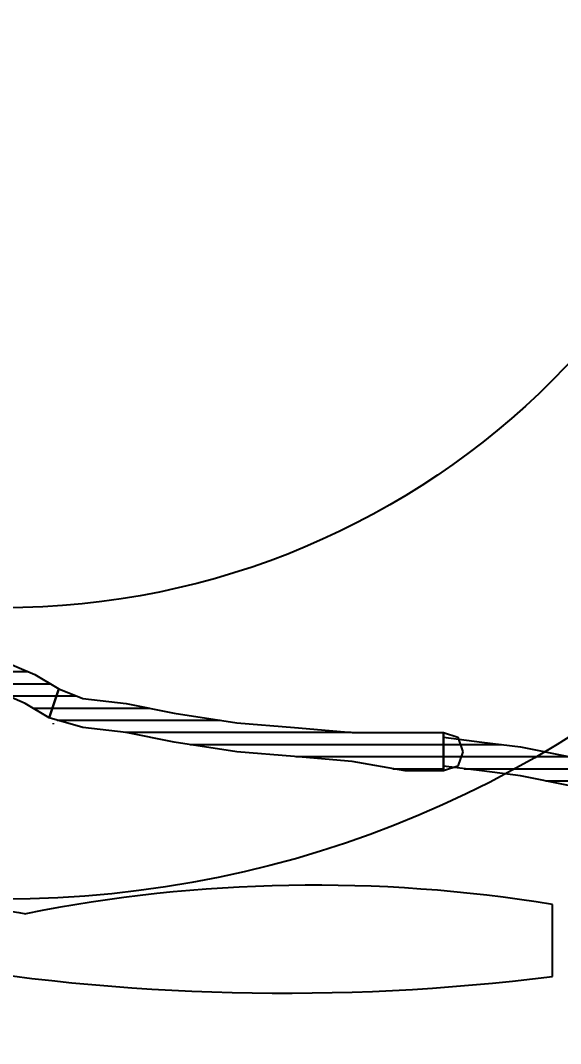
# Model space of a CAD drawing. Header units: millimetres. Extents: x 322668 to 332469, y 13187 to 20117.
# Drawn here: x 327588.42 to 327593.98, y 15735.83 to 15746.36 of the extents above; entities that cross this region are included whole.
import ezdxf

# ---------------------------------------------------------------- set-up
doc = ezdxf.new("R2010")
doc.units = ezdxf.units.MM
doc.header["$LTSCALE"] = 50
doc.header["$MEASUREMENT"] = 0
doc.header["$PDMODE"] = 3
doc.header["$PDSIZE"] = -0.5
doc.layers.get('0').update_dxf_attribs({"linetype": 'CONTINUOUS'})
doc.layers.get('DEFPOINTS').update_dxf_attribs({"linetype": 'CONTINUOUS'})
doc.layers.add('MIM_OLCU-DIS', color=1, linetype='CONTINUOUS')
doc.styles.add('OLCU', font='TSIMPLEX.SHX', dxfattribs={"width": 0.7})
doc.dimstyles.new('200-OLCU-DIŞ', dxfattribs={"dimtxt": 30, "dimasz": 10, "dimexe": 0, "dimexo": 0, "dimgap": 10, "dimtad": 1, "dimdec": 1, "dimdsep": 46, "dimtxsty": 'OLCU', "dimblk1": 'DOT', "dimblk2": 'DOT', "dimsah": 1, "dimcen": 0, "dimclrd": 7, "dimclre": 7, "dimclrt": 4, "dimadec": 0, "dimazin": 0, "dimtfac": 1, "dimtdec": 1, "dimtix": 1, "dimtmove": 2, "dimatfit": 3, "dimldrblk": 'DOT', "dimfxl": 0, "dimtolj": 1, "dimarcsym": 0})
pattern_1 = [(360, (-5108.51305, -673.59423), (1e-16, 0.125), [25])]

# ---------------------------------------------------------------- blocks, each defined once
blk = doc.blocks.new('_DOT')
at = {"color": 0, "linetype": 'ByBlock'}
blk.add_line((-0.5, 0), (-1, 0), dxfattribs=at)
at = {"color": 0, "linetype": 'ByBlock', "const_width": 0.5}
blk.add_lwpolyline([(-0.25, 0, 1), (0.25, 0, 1)], format="xyb", close=True, dxfattribs=at)
blk = doc.blocks.new('*D159')
at = {"layer": 'DEFPOINTS', "color": 0}
for p in [(329577.746, 18407.964, -57.501), (327588.544, 14892.995), (330092.587, 14892.995)]:
    blk.add_point(p, dxfattribs=at)
at = {"layer": 'MIM_OLCU-DIS', "color": 7, "lineweight": -2}
for p, q in [((330052.834, 18407.964), (330092.587, 18407.964)), ((330092.587, 18397.964), (330092.587, 14902.995)), ((330052.587, 14892.995), (330092.587, 14892.995))]:
    blk.add_line(p, q, dxfattribs=at)
at = {"layer": 'MIM_OLCU-DIS', "color": 7, "lineweight": -2, "xscale": 10, "yscale": 10, "zscale": 10}
for p, rotation in [((330092.587, 18407.964), 90), ((330092.587, 14892.995), 270)]:
    blk.add_blockref('_DOT', p, dxfattribs=dict(at, rotation=rotation))
at = {"layer": 'MIM_OLCU-DIS', "color": 4, "insert": (330067.587, 16650.479), "char_height": 30, "attachment_point": 5, "rotation": 90, "style": 'OLCU'}
blk.add_mtext('\\A1;3515', dxfattribs=at)
blk = doc.blocks.new('by')
at = {"ltscale": 30}
h = blk.add_hatch(dxfattribs=at)
h.set_pattern_fill('DC_LINES', color=256, scale=0.1, style=0)
h.set_pattern_definition(pattern_1)
edge = h.paths.add_edge_path(flags=0)
edge.add_line((6372.652, 2204.738), (6372.405, 2204.887))
edge.add_line((6372.405, 2204.887), (6372.058, 2205.036))
edge.add_line((6372.058, 2205.036), (6371.613, 2205.285))
edge.add_line((6371.613, 2205.285), (6371.168, 2205.533))
edge.add_line((6371.168, 2205.533), (6370.723, 2205.781))
edge.add_line((6370.723, 2205.781), (6370.278, 2205.98))
edge.add_line((6370.278, 2205.98), (6369.882, 2206.179))
edge.add_line((6369.882, 2206.179), (6369.536, 2206.328))
edge.add_line((6369.536, 2206.328), (6369.634, 2206.626))
edge.add_line((6369.634, 2206.626), (6369.981, 2206.477))
edge.add_line((6369.981, 2206.477), (6370.377, 2206.278))
edge.add_line((6370.377, 2206.278), (6370.822, 2206.079))
edge.add_line((6370.822, 2206.079), (6371.267, 2205.831))
edge.add_line((6371.267, 2205.831), (6371.713, 2205.583))
edge.add_line((6371.713, 2205.583), (6372.158, 2205.334))
edge.add_line((6372.158, 2205.334), (6372.504, 2205.185))
edge.add_line((6372.504, 2205.185), (6372.752, 2205.036))
h = blk.add_hatch(dxfattribs=at)
h.set_pattern_fill('DC_LINES', color=256, scale=0.1, style=0)
h.set_pattern_definition(pattern_1)
edge = h.paths.add_edge_path(flags=0)
edge.add_line((6372.652, 2204.738), (6372.405, 2204.887))
edge.add_line((6372.405, 2204.887), (6372.058, 2205.036))
edge.add_line((6372.058, 2205.036), (6371.613, 2205.285))
edge.add_line((6371.613, 2205.285), (6371.168, 2205.533))
edge.add_line((6371.168, 2205.533), (6370.723, 2205.781))
edge.add_line((6370.723, 2205.781), (6370.278, 2205.98))
edge.add_line((6370.278, 2205.98), (6369.882, 2206.179))
edge.add_line((6369.882, 2206.179), (6369.536, 2206.328))
edge.add_line((6369.536, 2206.328), (6369.634, 2206.626))
edge.add_line((6369.634, 2206.626), (6369.981, 2206.477))
edge.add_line((6369.981, 2206.477), (6370.377, 2206.278))
edge.add_line((6370.377, 2206.278), (6370.822, 2206.079))
edge.add_line((6370.822, 2206.079), (6371.267, 2205.831))
edge.add_line((6371.267, 2205.831), (6371.713, 2205.583))
edge.add_line((6371.713, 2205.583), (6372.158, 2205.334))
edge.add_line((6372.158, 2205.334), (6372.504, 2205.185))
edge.add_line((6372.504, 2205.185), (6372.752, 2205.036))
h = blk.add_hatch(dxfattribs=at)
h.set_pattern_fill('DC_LINES', color=256, scale=0.1, style=0)
h.set_pattern_definition(pattern_1)
edge = h.paths.add_edge_path(flags=0)
edge.add_line((6376.71, 2204.241), (6376.71, 2204.192))
edge.add_line((6376.71, 2204.192), (6376.313, 2204.192))
edge.add_line((6376.313, 2204.192), (6375.769, 2204.291))
edge.add_line((6375.769, 2204.291), (6375.176, 2204.341))
edge.add_line((6375.176, 2204.341), (6374.582, 2204.39))
edge.add_line((6374.582, 2204.39), (6373.939, 2204.49))
edge.add_line((6373.939, 2204.49), (6373.444, 2204.589))
edge.add_line((6373.444, 2204.589), (6372.999, 2204.639))
edge.add_line((6372.999, 2204.639), (6372.652, 2204.738))
edge.add_line((6372.652, 2204.738), (6372.752, 2205.036))
edge.add_line((6372.752, 2205.036), (6372.999, 2204.937))
edge.add_line((6372.999, 2204.937), (6373.444, 2204.887))
edge.add_line((6373.444, 2204.887), (6373.939, 2204.788))
edge.add_line((6373.939, 2204.788), (6374.582, 2204.688))
edge.add_line((6374.582, 2204.688), (6375.176, 2204.639))
edge.add_line((6375.176, 2204.639), (6375.769, 2204.589))
edge.add_line((6375.769, 2204.589), (6376.313, 2204.589))
edge.add_line((6376.313, 2204.589), (6376.71, 2204.589))
edge.add_line((6376.71, 2204.589), (6376.71, 2204.539))
h = blk.add_hatch(dxfattribs=at)
h.set_pattern_fill('DC_LINES', color=256, scale=0.1, style=0)
h.set_pattern_definition(pattern_1)
edge = h.paths.add_edge_path(flags=0)
edge.add_line((6376.71, 2204.192), (6376.313, 2204.192))
edge.add_line((6376.313, 2204.192), (6375.769, 2204.291))
edge.add_line((6375.769, 2204.291), (6375.176, 2204.341))
edge.add_line((6375.176, 2204.341), (6374.582, 2204.39))
edge.add_line((6374.582, 2204.39), (6373.939, 2204.49))
edge.add_line((6373.939, 2204.49), (6373.444, 2204.589))
edge.add_line((6373.444, 2204.589), (6372.999, 2204.639))
edge.add_line((6372.999, 2204.639), (6372.652, 2204.738))
edge.add_line((6372.652, 2204.738), (6372.752, 2205.036))
edge.add_line((6372.752, 2205.036), (6372.999, 2204.937))
edge.add_line((6372.999, 2204.937), (6373.444, 2204.887))
edge.add_line((6373.444, 2204.887), (6373.939, 2204.788))
edge.add_line((6373.939, 2204.788), (6374.582, 2204.688))
edge.add_line((6374.582, 2204.688), (6375.176, 2204.639))
edge.add_line((6375.176, 2204.639), (6375.769, 2204.589))
edge.add_line((6375.769, 2204.589), (6376.313, 2204.589))
edge.add_line((6376.313, 2204.589), (6376.71, 2204.589))
h = blk.add_hatch(dxfattribs=at)
h.set_pattern_fill('DC_LINES', color=256, scale=0.1, style=0)
h.set_pattern_definition(pattern_1)
edge = h.paths.add_edge_path(flags=0)
edge.add_line((6380.074, 2203.496), (6380.024, 2203.496))
edge.add_line((6380.024, 2203.496), (6379.727, 2203.596))
edge.add_line((6379.727, 2203.596), (6379.381, 2203.695))
edge.add_line((6379.381, 2203.695), (6378.886, 2203.794))
edge.add_line((6378.886, 2203.794), (6378.441, 2203.943))
edge.add_line((6378.441, 2203.943), (6377.996, 2204.043))
edge.add_line((6377.996, 2204.043), (6377.501, 2204.142))
edge.add_line((6377.501, 2204.142), (6377.105, 2204.192))
edge.add_line((6377.105, 2204.192), (6376.71, 2204.241))
edge.add_line((6376.71, 2204.241), (6376.71, 2204.539))
edge.add_line((6376.71, 2204.539), (6377.105, 2204.49))
edge.add_line((6377.105, 2204.49), (6377.501, 2204.44))
edge.add_line((6377.501, 2204.44), (6377.996, 2204.341))
edge.add_line((6377.996, 2204.341), (6378.54, 2204.241))
edge.add_line((6378.54, 2204.241), (6378.985, 2204.092))
edge.add_line((6378.985, 2204.092), (6379.381, 2203.993))
edge.add_line((6379.381, 2203.993), (6379.826, 2203.894))
edge.add_line((6379.826, 2203.894), (6380.123, 2203.794))
edge.add_line((6380.123, 2203.794), (6380.074, 2203.794))
for p, q in [((6372.158, 2205.334, -4.505), (6372.504, 2205.185, -4.505)), ((6372.158, 2205.334, -4.505), (6372.504, 2205.185, -4.505)), ((6372.504, 2205.185, -4.505), (6372.752, 2205.036, -4.505)), ((6372.504, 2205.185, -4.505), (6372.752, 2205.036, -4.505)), ((6372.405, 2204.887, -4.505), (6372.058, 2205.036, -4.505)), ((6372.405, 2204.887, -4.505), (6372.058, 2205.036, -4.505)), ((6372.652, 2204.738, -4.505), (6372.752, 2205.036, -4.505)), ((6372.652, 2204.738, -4.505), (6372.752, 2205.036, -4.505)), ((6372.752, 2205.036, -4.505), (6372.652, 2204.738, -4.505)), ((6372.752, 2205.036, -4.505), (6372.652, 2204.738, -4.505)), ((6372.752, 2205.036, -4.505), (6372.999, 2204.937, -4.505)), ((6372.752, 2205.036, -4.505), (6372.999, 2204.937, -4.505)), ((6372.752, 2205.036, -4.505), (6372.752, 2205.036, -4.505)), ((6372.752, 2205.036, -4.505), (6372.752, 2205.036, -4.505)), ((6372.652, 2204.738, -4.505), (6372.405, 2204.887, -4.505)), ((6372.652, 2204.738, -4.505), (6372.405, 2204.887, -4.505)), ((6372.999, 2204.937, -4.505), (6373.444, 2204.887, -4.505)), ((6372.999, 2204.937, -4.505), (6373.444, 2204.887, -4.505)), ((6373.444, 2204.887, -4.505), (6373.939, 2204.788, -4.505)), ((6373.444, 2204.887, -4.505), (6373.939, 2204.788, -4.505)), ((6373.939, 2204.788, -4.505), (6374.582, 2204.688, -4.505)), ((6373.939, 2204.788, -4.505), (6374.582, 2204.688, -4.505)), ((6372.999, 2204.639, -4.505), (6372.652, 2204.738, -4.505)), ((6372.999, 2204.639, -4.505), (6372.652, 2204.738, -4.505)), ((6372.652, 2204.738, -4.505), (6372.652, 2204.738, -4.505)), ((6372.652, 2204.738, -4.505), (6372.652, 2204.738, -4.505)), ((6372.652, 2204.738, -4.505), (6372.652, 2204.738, -4.505)), ((6372.652, 2204.738, -4.505), (6372.652, 2204.738, -4.505)), ((6372.691, 2204.683, -4.505), (6372.691, 2204.673, -4.505)), ((6373.444, 2204.589, -4.505), (6372.999, 2204.639, -4.505)), ((6373.444, 2204.589, -4.505), (6372.999, 2204.639, -4.505)), ((6374.582, 2204.688, -4.505), (6375.176, 2204.639, -4.505)), ((6374.582, 2204.688, -4.505), (6375.176, 2204.639, -4.505)), ((6375.176, 2204.639, -4.505), (6375.769, 2204.589, -4.505)), ((6375.176, 2204.639, -4.505), (6375.769, 2204.589, -4.505)), ((6373.939, 2204.49, -4.505), (6373.444, 2204.589, -4.505)), ((6373.939, 2204.49, -4.505), (6373.444, 2204.589, -4.505)), ((6375.769, 2204.589, -4.505), (6376.313, 2204.589, -4.505)), ((6375.769, 2204.589, -4.505), (6376.313, 2204.589, -4.505)), ((6376.313, 2204.589, -4.505), (6376.71, 2204.589, -4.505)), ((6376.313, 2204.589, -4.505), (6376.71, 2204.589, -4.505)), ((6376.71, 2204.589, -4.505), (6376.71, 2204.539, -4.505)), ((6376.71, 2204.589, -4.505), (6376.71, 2204.192, -4.505)), ((6376.71, 2204.589, -4.505), (6376.858, 2204.539, -4.505)), ((6376.71, 2204.192, -4.505), (6376.71, 2204.589, -4.505)), ((6376.71, 2204.589, -4.505), (6376.71, 2204.589, -4.505)), ((6376.71, 2204.539, -4.505), (6376.71, 2204.241, -4.505)), ((6376.71, 2204.241, -4.505), (6376.71, 2204.539, -4.505)), ((6376.71, 2204.539, -4.505), (6377.105, 2204.49, -4.505)), ((6376.858, 2204.539, -4.505), (6376.907, 2204.39, -4.505)), ((6374.582, 2204.39, -4.505), (6373.939, 2204.49, -4.505)), ((6374.582, 2204.39, -4.505), (6373.939, 2204.49, -4.505)), ((6377.105, 2204.49, -4.505), (6377.501, 2204.44, -4.505)), ((6377.501, 2204.44, -4.505), (6377.996, 2204.341, -4.505)), ((6375.176, 2204.341, -4.505), (6374.582, 2204.39, -4.505)), ((6375.176, 2204.341, -4.505), (6374.582, 2204.39, -4.505)), ((6375.769, 2204.291, -4.505), (6375.176, 2204.341, -4.505)), ((6375.769, 2204.291, -4.505), (6375.176, 2204.341, -4.505)), ((6376.907, 2204.39, -4.505), (6376.858, 2204.241, -4.505)), ((6376.313, 2204.192, -4.505), (6375.769, 2204.291, -4.505)), ((6376.313, 2204.192, -4.505), (6375.769, 2204.291, -4.505)), ((6376.71, 2204.241, -4.505), (6376.71, 2204.192, -4.505)), ((6376.71, 2204.241, -4.505), (6376.71, 2204.241, -4.505)), ((6377.105, 2204.192, -4.505), (6376.71, 2204.241, -4.505)), ((6376.858, 2204.241, -4.505), (6376.71, 2204.192, -4.505)), ((6376.71, 2204.192, -4.505), (6376.313, 2204.192, -4.505)), ((6376.71, 2204.192, -4.505), (6376.313, 2204.192, -4.505)), ((6376.71, 2204.192, -4.505), (6376.71, 2204.192, -4.505)), ((6377.501, 2204.142, -4.505), (6377.105, 2204.192, -4.505)), ((6377.996, 2204.043, -4.505), (6377.501, 2204.142, -4.505)), ((6377.83, 2202.076, -4.505), (6377.83, 2202.816, -4.505))]:
    blk.add_line(p, q, dxfattribs=at)
for radius in [11, 8]:
    blk.add_circle((6372.173, 2213.871, -4.505), radius, dxfattribs=at)
for centre, radius, start, end in [((6375.382, 2187.867, -4.505), 15.149, 80.7012, 101.311), ((6375.073, 2224.127, -4.505), 22.223, 260.0863, 277.1271)]:
    blk.add_arc(centre, radius, start, end, dxfattribs=at)
blk.add_open_spline([(6371.247, 2202.236, -4.505), (6370.629, 2202.238, -4.505), (6369.7, 2202.241, -4.505), (6367.297, 2201.973, -4.505), (6367.983, 2202.583, -4.505), (6368.534, 2203.254, -4.505), (6370.358, 2203.088, -4.505), (6371.66, 2202.855, -4.505), (6372.411, 2202.721, -4.505)], degree=3, knots=[0, 0, 0, 0, 2.397924, 3.60794, 4.016411, 4.564174, 6.316969, 8.70047, 8.70047, 8.70047, 8.70047], dxfattribs=at)

msp = doc.modelspace()

# ---------------------------------------------------------------- block references
msp.add_blockref('by', (321216.067, 13534.441, 4.505))

# ---------------------------------------------------------------- dimensions: what is measured, and where the dimension line sits
at = {"layer": 'MIM_OLCU-DIS', "color": 22}
dim = msp.add_linear_dim(base=(330092.587, 14892.995), p1=(329577.746, 18407.964, -57.501), p2=(327588.544, 14892.995), angle=270, dimstyle='200-OLCU-DIŞ', dxfattribs=at)
dim.commit()
dim.dimension.update_dxf_attribs({"geometry": '*D159', "text_midpoint": (330067.587, 16650.479)})

doc.saveas('drawing.dxf')
